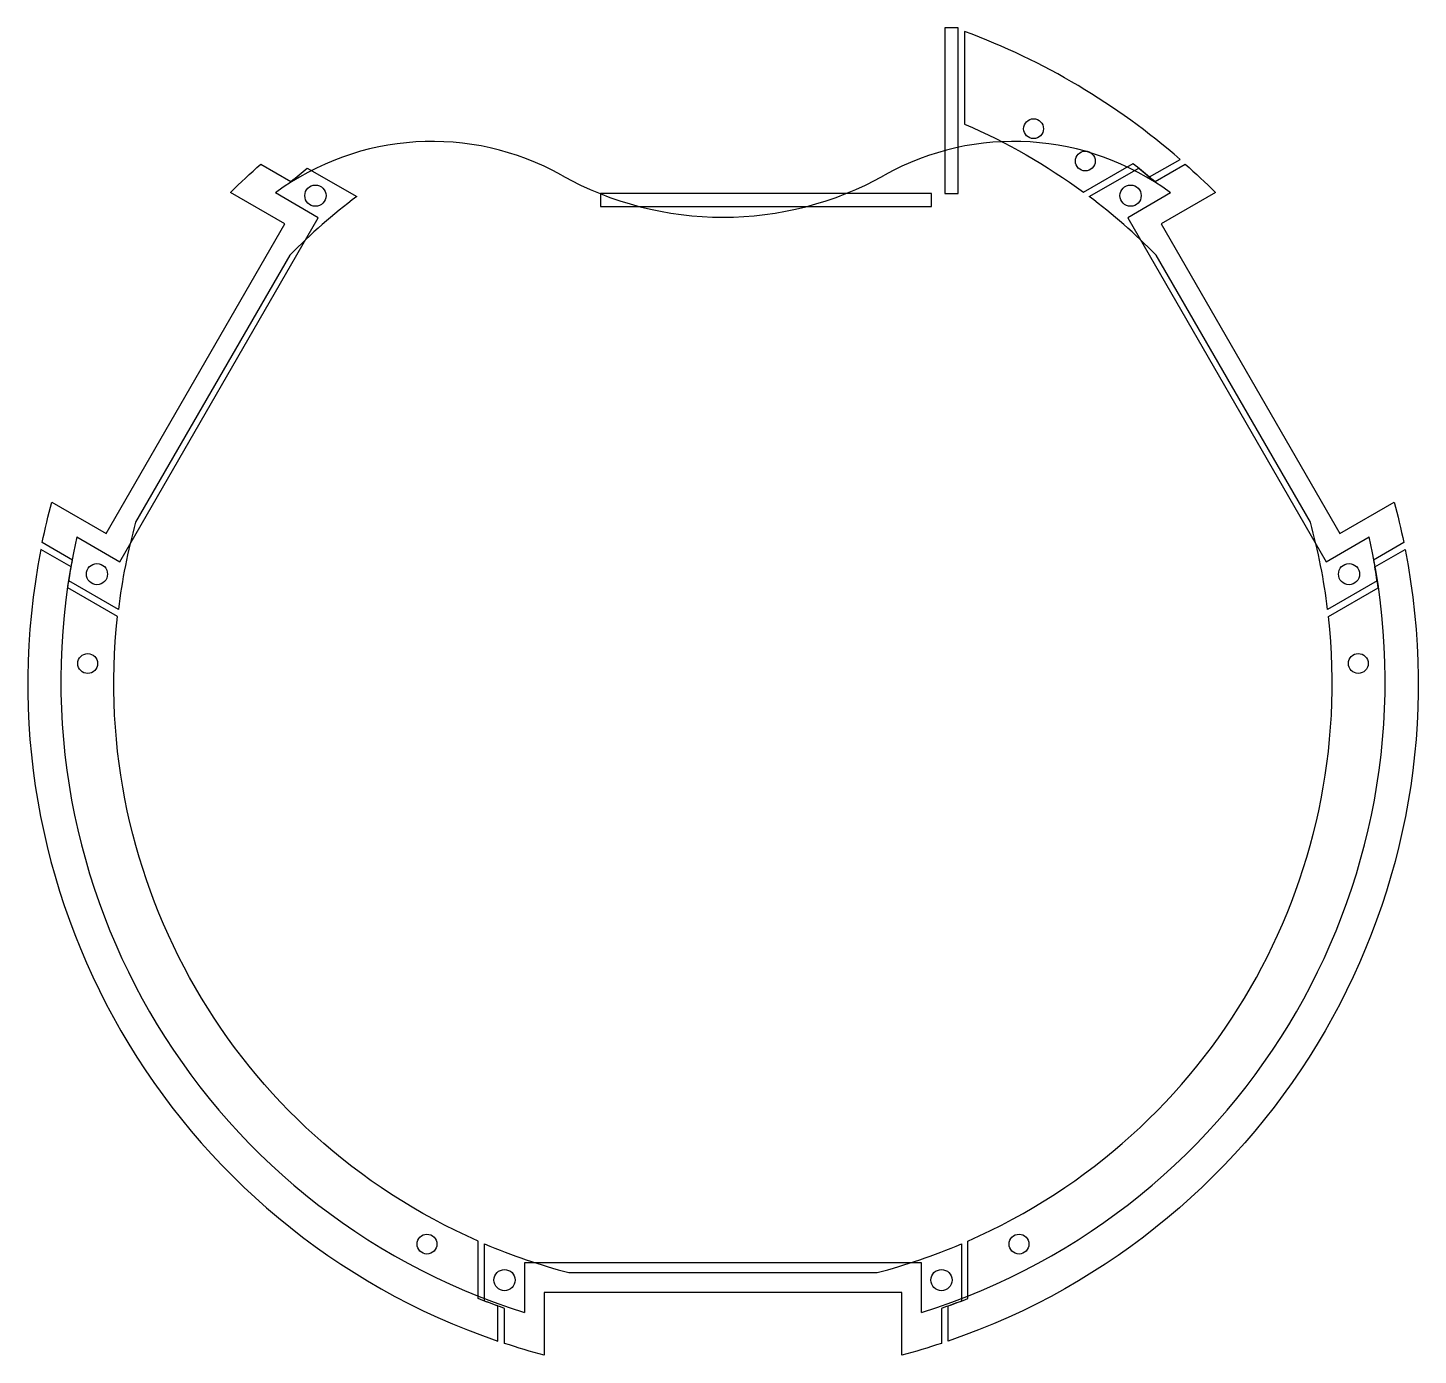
# Model space of a CAD drawing. Header units: millimetres. Extents: x -105 to 105, y -101 to 99.
import ezdxf

# ---------------------------------------------------------------- set-up
doc = ezdxf.new("R2010")
doc.units = ezdxf.units.MM
doc.layers.get('0').update_dxf_attribs({"linetype": 'CONTINUOUS'})

msp = doc.modelspace()

# ---------------------------------------------------------------- linework, layer by layer
for p, q in [((-61.12, 70.32), (-67.61, 74.07)), ((67.61, 74.07), (61.12, 70.32)), ((-91.12, 18.36), (-61.12, 70.32)), ((61.12, 70.32), (91.12, 18.36)), ((-97.61, 22.11), (-91.12, 18.36)), ((91.12, 18.36), (97.61, 22.11)), ((30, -87.5), (-30, -87.5)), ((-30, -87.5), (-30, -95)), ((30, -95), (30, -87.5))]:
    msp.add_line(p, q)
for points in [[(33.5, 74), (35.5, 74), (35.5, 99), (33.5, 99)], [(31.5, 72), (31.5, 74), (-18.5, 74), (-18.5, 72)]]:
    msp.add_lwpolyline(points, close=True)
for points in [[(36.5, 98.45), (36.5, 84.45, -0.056396), (54.45, 74.16), (61.96, 78.49, -0.008023), (64.44, 76.47), (69.03, 79.12, 0.090852)], [(-65.25, 75.78, -0.007991), (-62.8, 77.82), (-55.32, 73.51, 0.036509), (-65.43, 64.68), (-88.73, 24.32, 0.036509), (-91.32, 11.16), (-98.8, 15.47, -0.007991), (-98.25, 18.62), (-102.82, 21.26, -0.014911), (-101.37, 27.35), (-93.17, 22.62), (-66.17, 69.38), (-74.37, 74.12, -0.014911), (-69.82, 78.42)], [(98.25, 18.62, -0.007991), (98.8, 15.47), (91.32, 11.16, 0.036509), (88.73, 24.32), (65.43, 64.68, 0.036509), (55.32, 73.51), (62.8, 77.82, -0.007991), (65.25, 75.78), (69.82, 78.42, -0.014911), (74.37, 74.12), (66.17, 69.38), (93.17, 22.62), (101.37, 27.35, -0.014911), (102.82, 21.26)], [(-98.96, 14.41, -0.008023), (-98.44, 17.58), (-103.03, 20.23, 0.374945), (-34, -99.34), (-34, -94.04, -0.008023), (-37, -92.9), (-37, -84.23, -0.32768), (-91.45, 10.07)], [(103.03, 20.23, -0.374945), (34, -99.34), (34, -94.04, 0.008023), (37, -92.9), (37, -84.23, 0.32768), (91.45, 10.07), (98.96, 14.41, 0.008023), (98.44, 17.58)], [(-33, -94.4, -0.007991), (-36, -93.3), (-36, -84.66, 0.036509), (-23.3, -89), (23.3, -89, 0.036509), (36, -84.66), (36, -93.3, -0.007991), (33, -94.4), (33, -99.68, -0.014911), (27, -101.47), (27, -92), (-27, -92), (-27, -101.47, -0.014911), (-33, -99.68)]]:
    msp.add_lwpolyline(points, format="xyb", close=True)
for centre, radius in [((46.91, 83.76), 1.5), ((54.72, 78.88), 1.5), ((-61.56, 73.65), 1.6), ((61.56, 73.65), 1.6), ((-94.56, 16.49), 1.6), ((94.56, 16.49), 1.6), ((-95.95, 2.99), 1.5), ((95.95, 3), 1.5), ((-44.71, -84.69), 1.5), ((44.71, -84.69), 1.5), ((-33, -90.13), 1.6), ((33, -90.13), 1.6)]:
    msp.add_circle(centre, radius)
for centre, radius, start, end in [((-43.92, 41.84), 40, 60.7874, 126.3148), ((43.92, 41.84), 40, 53.6852, 119.2126), ((0, 120.39), 50, 240.7874, 299.2126), ((0, 0.39), 100, 167.4576, 252.5424), ((0, 0.39), 100, -72.5424, 12.5424)]:
    msp.add_arc(centre, radius, start, end)

doc.saveas('drawing.dxf')
